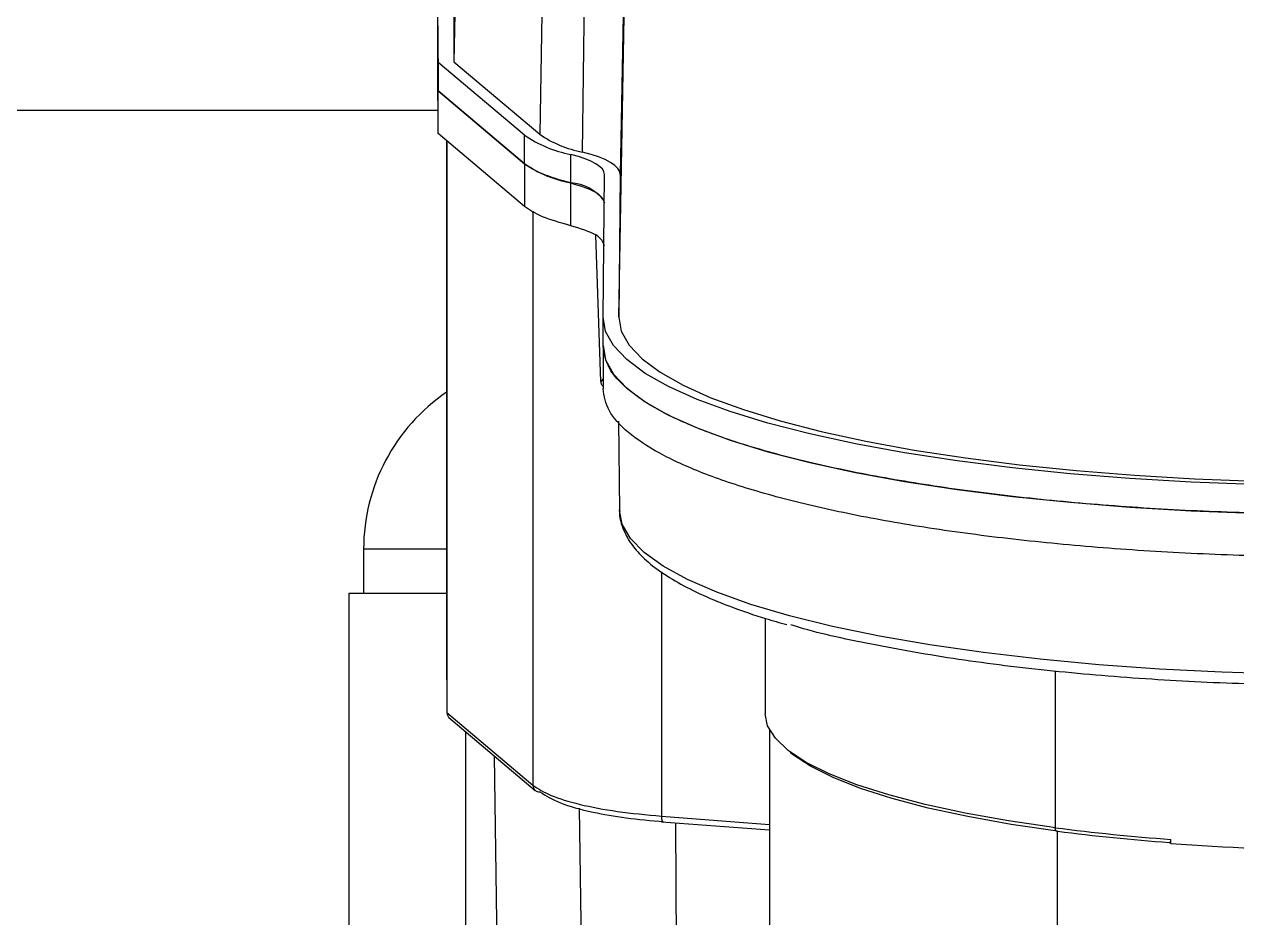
# Model space of a CAD drawing. Header units: millimetres. Extents: x -939 to 77961, y -54291 to 1503.
# Drawn here: x 54653.8 to 54736.7, y -10320.5 to -10259.4 of the extents above; entities that cross this region are included whole.
import ezdxf

# ---------------------------------------------------------------- set-up
doc = ezdxf.new("R2010")
doc.units = ezdxf.units.MM

# ---------------------------------------------------------------- blocks, each defined once
blk = doc.blocks.new('*U104')
at = {"color": 7, "linetype": 'Continuous', "lineweight": 25}
for p, q in [((-61.265, -86.475), (-61.824, -117.682)), ((-53.034, -123.843), (-52.619, -92.569)), ((-49.884, -94.183), (-50.443, -125.373)), ((-50.544, -135.128), (-49.985, -103.938)), ((-62.905, -117.715), (-62.921, -113.246)), ((-62.921, -115.194), (-62.921, -113.246)), ((-61.839, -113.278), (-61.824, -117.682)), ((-62.921, -115.194), (-62.905, -119.663)), ((-62.919, -115.747), (-62.921, -115.194)), ((-62.921, -118.117), (-62.921, -115.194)), ((-57, -122.692), (-62.905, -117.715)), ((-62.905, -119.663), (-62.905, -117.715)), ((-61.824, -117.682), (-55.956, -122.628)), ((-62.905, -122.585), (-62.921, -118.117)), ((-62.905, -119.663), (-57, -124.64)), ((-57, -124.64), (-62.905, -119.663)), ((-62.905, -119.663), (-62.905, -119.663)), ((-62.905, -122.585), (-62.905, -119.663)), ((-62.911, -121), (-177, -121)), ((-57, -127.562), (-62.905, -122.585)), ((-57, -124.64), (-57, -122.692)), ((-62.322, -123.077), (-62.322, -157.734)), ((-62.307, -123.09), (-62.307, -162.167)), ((-53.838, -125.955), (-53.838, -124.007)), ((-57, -124.64), (-57, -127.562)), ((-53.838, -128.878), (-53.838, -125.955)), ((-51.625, -135.127), (-51.525, -125.373)), ((-50.443, -125.373), (-50.544, -135.128)), ((-51.786, -139.517), (-52.11, -129.523)), ((-51.625, -137.076), (-51.625, -135.127)), ((-51.626, -137.076), (-51.625, -137.049)), ((-51.626, -137.076), (-51.626, -137.103)), ((-51.626, -137.103), (-51.626, -140.025)), ((-50.567, -142.235), (-50.491, -148.349)), ((-50.491, -148.349), (-50.491, -148.291)), ((-68, -151), (-68, -154)), ((-69, -284), (-69, -154)), ((-69, -154), (-62.322, -154)), ((-40.532, -155.722), (-40.532, -162.244)), ((-62.322, -157.734), (-62.307, -162.167)), ((-62.307, -162.167), (-56.422, -167.127)), ((-62.17, -162.5), (-56.262, -167.48)), ((-40.232, -163.347), (-40.232, -270.669)), ((-61, -284), (-61, -163.487)), ((-59.066, -165.117), (-58.811, -182.88)), ((-47.633, -169.624), (-40.232, -170.187)), ((-20.541, -278.4), (-20.541, -170.267)), ((-12.776, -171.12), (-12.776, -170.828)), ((-12.776, -171.12), (-12.897, -171.04))]:
    blk.add_line(p, q, dxfattribs=at)
at = {"color": 8, "linetype": 'Continuous', "lineweight": 25}
for p, q in [((-56.422, -127.89), (-56.422, -167.127)), ((-51.626, -139.341), (-51.786, -139.517)), ((-62.322, -151), (-68, -151)), ((-47.626, -152.546), (-47.626, -169.243)), ((-20.692, -159.339), (-20.692, -170.034)), ((-53.255, -168.696), (-52.977, -188.746)), ((-47.626, -169.243), (-40.232, -169.804)), ((-46.547, -190.292), (-46.642, -169.7)), ((-20.692, -170.034), (-21.1, -169.979))]:
    blk.add_line(p, q, dxfattribs=at)
at = {"color": 7, "linetype": 'Continuous', "lineweight": 25, "flags": 128}
for points in [[(-55.416, -91.405), (-55.718, -108.89), (-55.956, -122.628)], [(-51.525, -125.373), (-51.561, -125.186), (-51.672, -125.001), (-51.859, -124.819), (-52.119, -124.641), (-52.45, -124.47), (-52.849, -124.306), (-53.313, -124.151), (-53.838, -124.007)], [(-50.443, -125.373), (-50.484, -125.164), (-50.609, -124.957), (-50.818, -124.753), (-51.109, -124.554), (-51.48, -124.362), (-51.927, -124.179), (-52.446, -124.005), (-53.034, -123.843)], [(-7.118, -146.577), (-11.391, -146.411), (-15.585, -146.164), (-19.672, -145.838), (-23.621, -145.434), (-27.404, -144.956), (-30.993, -144.407), (-34.363, -143.791), (-37.489, -143.113), (-40.349, -142.377), (-42.922, -141.589), (-45.189, -140.755), (-47.135, -139.88), (-48.744, -138.971), (-50.005, -138.034), (-50.91, -137.077), (-51.451, -136.106), (-51.625, -135.127)], [(-50.544, -135.128), (-50.374, -136.086), (-49.844, -137.036), (-48.958, -137.973), (-47.724, -138.89), (-46.149, -139.78), (-44.245, -140.636), (-42.025, -141.453), (-39.507, -142.224), (-36.708, -142.944), (-33.648, -143.608), (-30.349, -144.211), (-26.836, -144.748), (-23.133, -145.216), (-19.268, -145.611), (-15.268, -145.931), (-11.163, -146.173), (-6.981, -146.335)], [(-51.625, -137.076), (-51.451, -138.054), (-50.91, -139.025), (-50.005, -139.983), (-48.744, -140.919), (-47.135, -141.828), (-45.189, -142.703), (-42.922, -143.538), (-40.349, -144.326), (-37.489, -145.061), (-34.363, -145.74), (-30.993, -146.355), (-27.404, -146.904), (-23.621, -147.382), (-19.672, -147.786), (-15.585, -148.113), (-11.391, -148.36), (-7.118, -148.525)], [(-21.1, -169.979), (-23.88, -169.568), (-26.857, -169.035), (-29.597, -168.442), (-32.074, -167.792), (-34.267, -167.092), (-36.155, -166.348), (-37.721, -165.567), (-38.951, -164.755), (-39.835, -163.921), (-40.363, -163.072), (-40.532, -162.244)], [(-20.541, -170.267), (-23.705, -169.805), (-26.66, -169.277), (-29.379, -168.687), (-31.838, -168.042), (-34.014, -167.348), (-35.887, -166.609), (-37.442, -165.834), (-38.663, -165.029), (-38.823, -164.901)], [(-20.541, -170.267), (-20.571, -170.273), (-20.599, -170.267), (-20.625, -170.251), (-20.648, -170.223), (-20.667, -170.186), (-20.681, -170.141), (-20.689, -170.089), (-20.692, -170.034)]]:
    blk.add_lwpolyline(points, dxfattribs=at)
at = {"color": 8, "linetype": 'Continuous', "lineweight": 25, "flags": 128}
blk.add_lwpolyline([(-0.632, -159.578), (-4.984, -159.535), (-9.302, -159.406), (-13.555, -159.193), (-17.709, -158.896), (-21.732, -158.519), (-25.595, -158.065), (-29.267, -157.535), (-32.72, -156.936), (-35.929, -156.27), (-38.868, -155.544), (-41.515, -154.763), (-43.85, -153.932), (-45.855, -153.059), (-47.515, -152.149), (-48.817, -151.211), (-49.751, -150.25), (-50.311, -149.274), (-50.491, -148.349)], dxfattribs=at)
at = {"color": 7, "linetype": 'Continuous', "lineweight": 25}
for centre, radius, start, end in [((-52.254, -115.739), 8.418, 235.67895, 259.15391), ((-51.571, -116.205), 7.777, 235.67895, 259.15391), ((-52.254, -117.687), 8.418, 235.67895, 259.15391), ((-53.999, -129.012), 3.061, 36.64921, 86.97588), ((-55, -151), 13, 124.27996, 180), ((-3.125, -34.773), 136.396, 262.59996, 265.94235), ((-3.156, -36.474), 134.918, 262.5963, 265.85981), ((-0.619, 0.976), 172.524, 265.95903, 273.5066)]:
    blk.add_arc(centre, radius, start, end, dxfattribs=at)
for points in [[(-53.838, -125.955), (-54.537, -125.757), (-55.936, -125.361), (-56.646, -124.88), (-57, -124.64)], [(-53.838, -125.955), (-53.171, -126.159), (-51.838, -126.565), (-51.629, -127.069), (-51.525, -127.321)], [(-53.838, -128.878), (-54.537, -128.68), (-55.936, -128.283), (-56.646, -127.803), (-57, -127.562)], [(-51.525, -130.243), (-51.629, -129.991), (-51.838, -129.488), (-53.171, -129.081), (-53.838, -128.878)], [(50.362, -137.103), (50.278, -137.605), (50.11, -138.61), (48.755, -140.092), (46.618, -141.522), (43.656, -142.877), (39.94, -144.133), (35.529, -145.269), (30.5, -146.265), (24.938, -147.105), (18.939, -147.773), (12.604, -148.258), (6.043, -148.553), (-0.632, -148.652), (-7.307, -148.553), (-13.868, -148.258), (-20.202, -147.773), (-26.202, -147.105), (-31.764, -146.265), (-36.793, -145.269), (-41.204, -144.133), (-44.92, -142.877), (-47.882, -141.522), (-50.019, -140.092), (-51.373, -138.61), (-51.542, -137.605), (-51.626, -137.103)], [(50.362, -140.025), (50.278, -140.528), (50.11, -141.533), (48.755, -143.014), (46.618, -144.445), (43.656, -145.8), (39.94, -147.056), (35.529, -148.192), (30.5, -149.188), (24.938, -150.027), (18.939, -150.695), (12.604, -151.181), (6.043, -151.476), (-0.632, -151.574), (-7.307, -151.476), (-13.868, -151.181), (-20.202, -150.695), (-26.202, -150.027), (-31.764, -149.188), (-36.793, -148.192), (-41.204, -147.056), (-44.92, -145.8), (-47.882, -144.445), (-50.019, -143.014), (-51.373, -141.533), (-51.542, -140.528), (-51.626, -140.025)], [(-47.626, -169.243), (-47.624, -169.305), (-47.619, -169.429), (-47.582, -169.565), (-47.529, -169.643), (-47.487, -169.629), (-47.466, -169.623)]]:
    blk.add_open_spline(points, degree=3, dxfattribs=at)
for points, knots in [([(-51.786, -139.517), (-51.782, -139.548), (-51.776, -139.609), (-51.746, -139.695), (-51.7, -139.767), (-51.659, -139.815), (-51.631, -139.831), (-51.626, -139.834)], [0, 0, 0, 0, 0.254877, 0.485663, 0.70943, 0.944006, 1, 1, 1, 1]), ([(-50.478, -148.36), (-50.481, -148.39), (-50.53, -148.768), (-50.314, -149.502), (-49.843, -150.493), (-49.051, -151.444), (-47.96, -152.374), (-46.54, -153.28), (-44.818, -154.149), (-42.807, -154.967), (-40.888, -155.635), (-39.543, -156.011), (-39.048, -156.149)], [0, 0, 0, 0, 0.008762, 0.111593, 0.214798, 0.324111, 0.441574, 0.56384, 0.686674, 0.8086, 0.929668, 1, 1, 1, 1]), ([(-0.632, -160.314), (-2.859, -160.294), (-7.403, -160.253), (-14.212, -159.917), (-20.956, -159.359), (-27.453, -158.559), (-33.336, -157.515), (-37.134, -156.695), (-38.668, -156.197), (-38.767, -156.166)], [0, 0, 0, 0, 0.152587, 0.311319, 0.475388, 0.643877, 0.815935, 0.988175, 1, 1, 1, 1]), ([(-62.307, -162.167), (-62.3, -162.23), (-62.29, -162.324), (-62.226, -162.434), (-62.182, -162.495), (-62.146, -162.518), (-62.138, -162.522)], [0, 0, 0, 0, 0.452845, 0.690342, 0.934682, 1, 1, 1, 1]), ([(-56.422, -167.127), (-56.057, -167.366), (-55.326, -167.844), (-53.287, -168.454), (-50.721, -168.951), (-48.657, -169.145), (-47.626, -169.243)], [0, 0, 0, 0, 0.250025, 0.500173, 0.750404, 1, 1, 1, 1]), ([(-56.259, -167.476), (-56.216, -167.509), (-56.123, -167.578), (-56.003, -167.583), (-55.939, -167.585)], [0, 0, 0, 0, 0.462698, 1, 1, 1, 1]), ([(-55.939, -167.585), (-55.534, -167.843), (-54.726, -168.357), (-52.552, -168.947), (-50.101, -169.38), (-48.345, -169.542), (-47.466, -169.623)], [0, 0, 0, 0, 0.280629, 0.559643, 0.77962, 1, 1, 1, 1]), ([(-12.897, -171.04), (-12.882, -171.047), (-12.853, -171.059), (-12.821, -171.03), (-12.8, -170.989), (-12.787, -170.944), (-12.778, -170.891), (-12.777, -170.848), (-12.776, -170.828)], [0, 0, 0, 0, 0.256362, 0.49904, 0.627642, 0.750487, 0.878451, 1, 1, 1, 1])]:
    blk.add_open_spline(points, degree=3, knots=knots, dxfattribs=at)
at = {"color": 8, "linetype": 'Continuous', "lineweight": 25}
blk.add_open_spline([(-56.422, -167.127), (-56.414, -167.189), (-56.398, -167.314), (-56.327, -167.437), (-56.266, -167.472), (-56.259, -167.476)], degree=3, knots=[0, 0, 0, 0, 0.467541, 0.935082, 1, 1, 1, 1], dxfattribs=at)

msp = doc.modelspace()

# ---------------------------------------------------------------- block references
msp.add_blockref('*U104', (54745, -10144.286))

doc.saveas('drawing.dxf')
